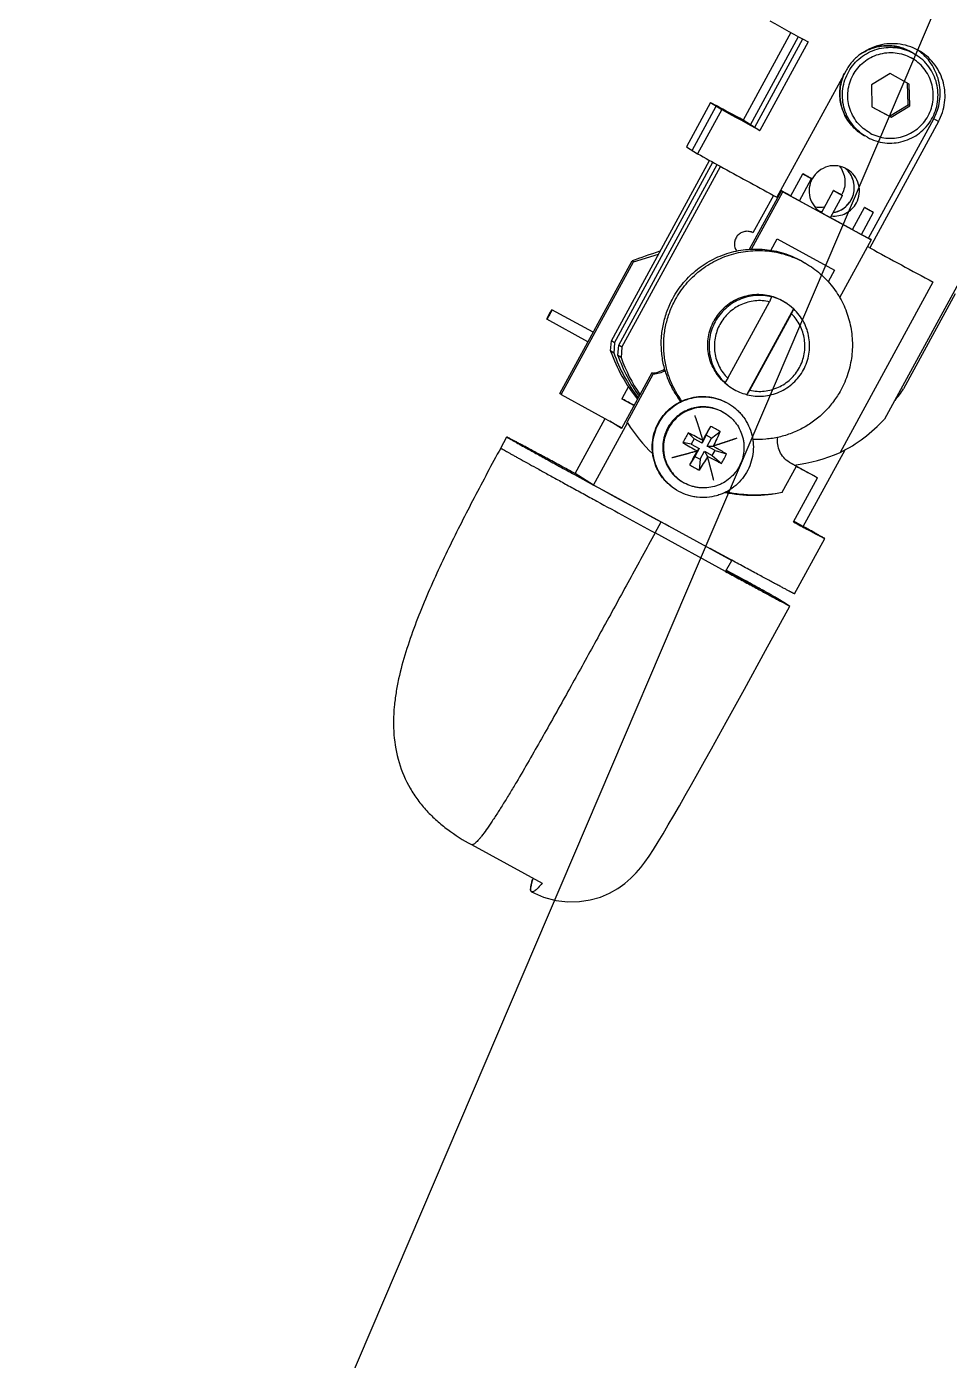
# Model space of a CAD drawing. Header units: millimetres. Extents: x 0 to 420, y 0 to 297.
# Drawn here: x 142.82 to 161.12, y 123.53 to 149.97 of the extents above; entities that cross this region are included whole.
import ezdxf

# ---------------------------------------------------------------- set-up
doc = ezdxf.new("R2010")
doc.units = ezdxf.units.MM
doc.header["$LTSCALE"] = 23.1
doc.layers.get('0').update_dxf_attribs({"linetype": 'CONTINUOUS'})
for name, color, linetype in [('02___PRT_ALL_AXES', 7, 'CONTINUOUS'), ('AXIS', 7, 'CONTINUOUS'), ('COSMETIC', 7, 'CONTINUOUS')]:
    doc.layers.add(name, color=color, linetype=linetype)
doc.styles.get("Standard").update_dxf_attribs({"font": 'txt', "width": 0.85})
doc.dimstyles.get("Standard").update_dxf_attribs({"dimtxt": 3.5, "dimasz": 3.5, "dimexe": 1.5, "dimexo": 1, "dimtad": 1, "dimtxsty": 'STANDARD', "dimcen": 0.09, "dimadec": 0, "dimazin": 0, "dimtol": 1, "dimtp": 0.01, "dimtm": 0.01, "dimtfac": 1, "dimtofl": 0, "dimtmove": 0, "dimatfit": 3, "dimfxl": 1, "dimtolj": 1, "dimarcsym": 0})

msp = doc.modelspace()

# ---------------------------------------------------------------- linework, layer by layer
at = {"color": 7, "linetype": 'CONTINUOUS'}
for p, q in [((157.977, 149.859), (157.029, 148.12)), ((157.176, 148.03), (158.128, 149.776)), ((157.259, 147.979), (158.213, 149.73)), ((158.318, 149.672), (157.361, 147.916)), ((163.828, 149.526), (159.833, 142.193)), ((160.349, 149.481), (160.35, 149.481)), ((160.393, 149.455), (160.35, 149.481)), ((160.393, 149.455), (160.446, 149.423)), ((160.446, 149.423), (160.402, 149.449)), ((159.064, 149.092), (157.701, 146.59)), ((159.943, 149.043), (159.574, 148.817)), ((160.323, 148.836), (159.943, 149.043)), ((159.574, 148.817), (159.585, 148.384)), ((160.301, 148.424), (160.291, 148.854)), ((160.333, 148.404), (160.323, 148.836)), ((156.384, 148.467), (155.906, 147.589)), ((156.016, 147.521), (156.494, 148.399)), ((156.384, 148.467), (156.605, 148.331)), ((156.384, 148.467), (156.494, 148.409)), ((156.494, 148.399), (157.195, 148.018)), ((159.584, 148.387), (159.932, 148.198)), ((159.585, 148.384), (159.964, 148.178)), ((159.932, 148.198), (160.301, 148.424)), ((159.964, 148.178), (160.333, 148.404)), ((160.333, 148.404), (160.301, 148.424)), ((156.605, 148.331), (156.126, 147.453)), ((157.176, 148.03), (157.029, 148.12)), ((159.517, 145.777), (160.809, 148.149)), ((160.903, 148.091), (159.54, 145.588)), ((159.964, 148.178), (159.932, 148.198)), ((160.903, 148.091), (160.809, 148.149)), ((157.195, 148.018), (157.361, 147.916)), ((159.397, 147.838), (159.44, 147.811)), ((155.906, 147.589), (156.126, 147.453)), ((159.493, 147.78), (159.449, 147.806)), ((154.416, 143.746), (156.365, 147.322)), ((154.48, 143.707), (156.43, 147.286)), ((154.562, 143.656), (156.515, 147.239)), ((154.626, 143.616), (156.581, 147.204)), ((157.157, 145.56), (157.788, 146.718)), ((157.63, 146.628), (157.225, 145.886)), ((157.629, 146.629), (157.701, 146.59)), ((157.973, 146.618), (157.788, 146.718)), ((157.817, 146.7), (157.788, 146.718)), ((158.149, 146.523), (158.587, 146.285)), ((158.762, 146.189), (159.2, 145.951)), ((159.375, 145.855), (159.54, 145.764)), ((159.569, 145.747), (159.54, 145.764)), ((154.856, 145.313), (155.35, 145.46)), ((159.54, 145.588), (159.497, 145.615)), ((153.391, 142.697), (154.827, 145.331)), ((153.42, 142.679), (154.856, 145.313)), ((154.856, 145.313), (154.827, 145.331)), ((160.795, 144.91), (158.953, 141.529)), ((161.237, 144.675), (160.21, 142.79)), ((156.724, 143.002), (157.552, 144.52)), ((158.026, 144.381), (157.1, 142.68)), ((157.595, 144.615), (157.552, 144.52)), ((157.595, 144.615), (157.589, 144.619)), ((157.99, 144.282), (158.033, 144.377)), ((158.033, 144.377), (158.026, 144.381)), ((153.952, 143.726), (153.134, 144.171)), ((154.055, 143.915), (153.237, 144.36)), ((157.162, 142.764), (157.99, 144.282)), ((154.4, 143.543), (154.416, 143.746)), ((154.48, 143.707), (154.416, 143.746)), ((154.48, 143.707), (154.463, 143.503)), ((154.546, 143.452), (154.562, 143.656)), ((154.626, 143.616), (154.562, 143.656)), ((154.626, 143.616), (154.61, 143.413)), ((154.463, 143.503), (154.4, 143.543)), ((154.61, 143.413), (154.546, 143.452)), ((155.217, 143.107), (154.619, 142.009)), ((155.246, 143.089), (154.721, 142.125)), ((155.246, 143.089), (155.217, 143.107)), ((154.758, 142.842), (154.623, 142.594)), ((156.668, 142.915), (156.662, 142.919)), ((156.724, 143.002), (156.668, 142.915)), ((153.42, 142.679), (153.391, 142.697)), ((153.42, 142.679), (154.626, 142.022)), ((154.64, 142.588), (154.623, 142.597)), ((154.623, 142.594), (154.866, 142.461)), ((157.106, 142.677), (157.1, 142.68)), ((157.106, 142.677), (157.162, 142.764)), ((156.617, 142.339), (156.654, 142.317)), ((156.631, 142.33), (156.668, 142.309)), ((156.703, 142.52), (156.749, 142.493)), ((156.713, 142.514), (156.759, 142.487)), ((153.697, 141.111), (154.293, 142.204)), ((154.065, 140.885), (154.735, 142.116)), ((154.619, 142.009), (154.384, 142.155)), ((154.735, 142.116), (154.721, 142.125)), ((156.299, 141.871), (156.382, 142.049)), ((152.221, 141.618), (152.341, 141.838)), ((156.058, 141.8), (155.94, 141.918)), ((156.058, 141.8), (156.001, 141.695)), ((156.214, 141.715), (156.058, 141.8)), ((156.299, 141.871), (156.214, 141.715)), ((156.214, 141.715), (156.228, 141.771)), ((156.403, 141.814), (156.299, 141.871)), ((156.318, 141.658), (156.403, 141.814)), ((156.403, 141.814), (156.573, 141.945)), ((156.001, 141.695), (155.836, 141.727)), ((156.001, 141.695), (156.157, 141.61)), ((156.157, 141.61), (156.072, 141.454)), ((156.157, 141.61), (156.115, 141.563)), ((156.176, 141.397), (156.261, 141.554)), ((156.261, 141.554), (156.323, 141.45)), ((156.261, 141.554), (156.417, 141.469)), ((156.474, 141.573), (156.318, 141.658)), ((156.318, 141.658), (156.436, 141.658)), ((156.417, 141.469), (156.474, 141.573)), ((156.417, 141.469), (156.598, 141.312)), ((156.474, 141.573), (156.702, 141.503)), ((158.222, 140.064), (159.051, 141.585)), ((156.072, 141.454), (155.966, 141.284)), ((156.072, 141.454), (156.176, 141.397)), ((156.176, 141.397), (156.156, 141.181)), ((157.807, 140.742), (158.088, 141.257)), ((157.973, 141.32), (157.949, 141.333)), ((158.506, 141.031), (157.95, 141.334)), ((158.088, 141.257), (157.973, 141.32)), ((153.684, 141.093), (154.062, 140.886)), ((154.065, 140.885), (153.697, 141.111)), ((155.828, 140.947), (155.865, 140.925)), ((158.028, 140.153), (158.506, 141.031)), ((154.062, 140.886), (154.107, 140.862)), ((154.249, 140.784), (154.065, 140.885)), ((154.249, 140.784), (154.274, 140.77)), ((154.344, 140.732), (154.249, 140.784)), ((154.274, 140.77), (154.5, 140.647)), ((154.975, 140.388), (154.344, 140.732)), ((155.756, 140.758), (155.709, 140.785)), ((154.5, 140.647), (154.68, 140.549)), ((154.68, 140.549), (154.909, 140.424)), ((154.909, 140.424), (155.094, 140.323)), ((155.484, 140.11), (154.975, 140.388)), ((155.094, 140.323), (155.323, 140.198)), ((155.282, 139.936), (155.402, 140.155)), ((155.323, 140.198), (155.402, 140.155)), ((155.402, 140.155), (156.803, 139.392)), ((158.222, 140.064), (158.035, 140.166)), ((156.683, 139.173), (155.282, 139.936)), ((155.565, 140.066), (155.484, 140.11)), ((156.777, 139.408), (156.378, 139.625)), ((158.048, 138.728), (158.647, 139.825)), ((156.683, 139.173), (156.803, 139.392)), ((156.806, 139.393), (156.777, 139.408)), ((156.686, 139.177), (157.342, 138.82)), ((156.688, 139.181), (157.278, 138.86)), ((156.691, 139.187), (157.163, 138.93)), ((157.017, 139.02), (157.013, 139.012)), ((157.017, 139.02), (157.163, 138.93)), ((157.276, 138.856), (157.278, 138.86)), ((157.278, 138.86), (157.342, 138.82)), ((157.834, 138.561), (157.952, 138.488)), ((157.956, 138.486), (157.952, 138.488)), ((151.64, 133.756), (153.041, 132.993)), ((152.834, 132.821), (152.833, 132.822))]:
    msp.add_line(p, q, dxfattribs=at)
at = {"color": 4, "linetype": 'CONTINUOUS'}
for p, q in [((156.696, 139.196), (157.002, 139.029)), ((157.002, 139.029), (157.017, 139.02)), ((157.019, 139.019), (157.162, 138.941)), ((157.162, 138.941), (157.196, 138.922)), ((157.196, 138.922), (157.34, 138.843)), ((157.34, 138.843), (157.356, 138.834)), ((157.356, 138.834), (157.488, 138.761)), ((157.488, 138.761), (157.589, 138.706)), ((157.589, 138.706), (157.591, 138.704)), ((157.591, 138.704), (157.656, 138.668)), ((157.656, 138.668), (157.658, 138.667)), ((157.658, 138.667), (157.696, 138.645)), ((157.696, 138.645), (157.697, 138.645)), ((157.697, 138.645), (157.716, 138.634)), ((157.716, 138.634), (157.834, 138.561)), ((152.819, 132.84), (152.819, 132.839))]:
    msp.add_line(p, q, dxfattribs=at)
at = {"color": 7, "linetype": 'CONTINUOUS'}
for points in [[(156.69, 136.181), (157.054, 136.841), (157.473, 137.605), (157.955, 138.486)], [(152.834, 132.821), (153.067, 132.717), (153.315, 132.649), (153.555, 132.62), (153.783, 132.625), (153.998, 132.659), (154.198, 132.716), (154.381, 132.793), (154.543, 132.885), (154.684, 132.985), (154.804, 133.089), (154.908, 133.194), (154.998, 133.3), (155.082, 133.409), (155.166, 133.528), (155.252, 133.66), (155.345, 133.808), (155.443, 133.971), (155.546, 134.145), (155.654, 134.331), (155.766, 134.526), (155.883, 134.732), (156.004, 134.947), (156.131, 135.172), (156.263, 135.409), (156.401, 135.657), (156.545, 135.917), (156.69, 136.181)]]:
    msp.add_lwpolyline(points, dxfattribs=at)
for centre, radius, start, end in [((321.309, 447.051), 339.118, 241.12736, 241.27311), ((159.952, 148.622), 0.941, 61.4316, 62.0629), ((159.892, 148.653), 1.046, 51.6141, 55.6478), ((60.918, -29.602), 202.046, 61.59569, 61.76821), ((320.353, 445.295), 339.118, 241.12736, 241.27311), ((159.893, 148.643), 0.946, 230.6765, 238.3535), ((273.012, 359.269), 241.926, 241.10879, 241.23066), ((405.379, 600.248), 516.866, 241.22528, 241.35823), ((308.481, 419.602), 311.876, 241.4736, 241.73579), ((157.348, 143.658), 0.991, 75.5258, 75.9466), ((157.347, 143.654), 0.995, 58.3603, 75.523), ((157.345, 143.653), 0.997, 46.9284, 58.3371), ((157.452, 144.625), 3.238, 199.5295, 218.9276), ((157.516, 144.586), 3.238, 199.5302, 217.5126), ((157.599, 144.535), 3.239, 199.5317, 215.6035), ((157.664, 144.497), 3.241, 199.5352, 214.1362), ((155.204, 143.606), 0.5, 271.5073, 303.3533), ((155.233, 143.589), 0.499, 271.5049, 300.6665), ((157.338, 143.642), 0.99, 226.9142, 227.3429), ((157.343, 143.647), 0.997, 227.3546, 238.3377), ((157.341, 143.646), 0.995, 238.3556, 255.9467), ((157.499, 144.611), 3.266, 321.1865, 326.112), ((125.613, 88.731), 61.181, 61.43511, 61.67739), ((157.435, 143.813), 3.188, 212.1481, 226.4168), ((186.827, 124.981), 34.903, 150.7255, 151.2459), ((155.252, 139.745), 2.566, 61.4329, 63.8659), ((155.277, 139.79), 2.514, 58.9721, 61.4351), ((157.618, 144.211), 2.996, 296.4656, 317.6664), ((158.632, 140.327), 3.127, 149.4203, 153.4083), ((152.043, 133.88), 8.933, 62.0595, 64.1329), ((160.316, 149.051), 8.586, 238.5475, 240.7048), ((184.91, 125.973), 32.744, 151.5674, 152.1207), ((154.779, 142.427), 2.133, 328.4912, 334.3374), ((157.658, 144.506), 3.246, 276.7618, 293.522), ((157.263, 143.439), 2.515, 238.9472, 241.43), ((157.231, 143.379), 2.447, 241.419, 243.95), ((158.211, 141.757), 0.498, 237.5384, 238.3125), ((157.237, 143.435), 2.753, 258.1787, 281.9414), ((157.27, 143.683), 2.99, 259.0442, 280.3495)]:
    msp.add_arc(centre, radius, start, end, dxfattribs=at)
msp.add_ellipse((158.472, 146.298), major_axis=(4.406, 1.299), ratio=0.039401, start_param=2.336777, end_param=2.533473, dxfattribs=at)
for points, knots in [([(159.449, 147.806), (159.397, 147.837), (159.3, 147.911), (159.178, 148.048), (159.084, 148.205), (159.022, 148.378), (158.995, 148.559), (159.002, 148.742), (159.044, 148.921), (159.12, 149.088), (159.226, 149.238), (159.359, 149.365), (159.513, 149.464), (159.683, 149.532), (159.863, 149.566), (160.047, 149.565), (160.226, 149.528), (160.339, 149.482), (160.393, 149.453)], [0, 0, 0, 0, 0.062426, 0.124846, 0.187294, 0.249771, 0.312282, 0.374825, 0.437392, 0.499974, 0.562559, 0.625132, 0.687684, 0.750206, 0.812695, 0.875152, 0.93758, 1, 1, 1, 1]), ([(160.546, 149.479), (160.485, 149.516), (160.355, 149.579), (160.078, 149.649), (159.714, 149.63), (159.387, 149.47), (159.18, 149.274), (159.098, 149.155), (159.064, 149.092)], [0, 0, 0, 0, 0.125476, 0.251172, 0.500474, 0.749045, 0.874363, 1, 1, 1, 1]), ([(159.547, 147.864), (159.498, 147.891), (159.406, 147.953), (159.289, 148.073), (159.197, 148.213), (159.134, 148.368), (159.103, 148.532), (159.105, 148.7), (159.139, 148.864), (159.204, 149.018), (159.299, 149.157), (159.418, 149.275), (159.558, 149.367), (159.713, 149.43), (159.878, 149.462), (160.045, 149.461), (160.209, 149.427), (160.312, 149.383), (160.36, 149.357)], [0, 0, 0, 0, 0.062414, 0.124835, 0.187279, 0.249753, 0.312261, 0.374801, 0.437368, 0.499952, 0.562539, 0.625117, 0.687673, 0.750199, 0.812691, 0.875151, 0.937582, 1, 1, 1, 1]), ([(160.349, 149.481), (160.274, 149.522), (160.111, 149.583), (159.852, 149.607), (159.596, 149.559), (159.439, 149.482), (159.368, 149.435)], [0, 0, 0, 0, 0.24982, 0.499727, 0.749785, 1, 1, 1, 1]), ([(159.395, 149.452), (159.465, 149.496), (159.619, 149.566), (159.868, 149.606), (160.118, 149.581), (160.276, 149.521), (160.349, 149.481)], [0, 0, 0, 0, 0.250247, 0.500312, 0.750206, 1, 1, 1, 1]), ([(159.493, 147.78), (159.546, 147.751), (159.659, 147.703), (159.839, 147.665), (160.023, 147.662), (160.204, 147.695), (160.375, 147.762), (160.531, 147.86), (160.665, 147.986), (160.772, 148.136), (160.849, 148.304), (160.892, 148.483), (160.9, 148.667), (160.873, 148.849), (160.811, 149.022), (160.717, 149.18), (160.595, 149.317), (160.497, 149.391), (160.446, 149.423)], [0, 0, 0, 0, 0.062416, 0.124843, 0.1873, 0.249788, 0.312309, 0.37486, 0.437434, 0.500019, 0.562601, 0.62517, 0.687714, 0.750226, 0.812704, 0.875153, 0.937574, 1, 1, 1, 1]), ([(160.809, 148.149), (160.868, 148.256), (160.947, 148.492), (160.938, 148.865), (160.802, 149.211), (160.637, 149.398), (160.541, 149.473)], [0, 0, 0, 0, 0.250311, 0.500425, 0.75031, 1, 1, 1, 1]), ([(160.903, 148.091), (160.967, 148.207), (161.051, 148.464), (161.027, 148.865), (160.856, 149.228), (160.658, 149.41), (160.546, 149.479)], [0, 0, 0, 0, 0.252622, 0.501551, 0.749316, 1, 1, 1, 1]), ([(159.547, 147.864), (159.596, 147.838), (159.698, 147.794), (159.862, 147.76), (160.03, 147.759), (160.194, 147.791), (160.349, 147.854), (160.489, 147.946), (160.609, 148.064), (160.703, 148.202), (160.768, 148.357), (160.802, 148.521), (160.804, 148.689), (160.773, 148.853), (160.71, 149.008), (160.618, 149.148), (160.501, 149.268), (160.409, 149.33), (160.36, 149.357)], [0, 0, 0, 0, 0.062418, 0.124849, 0.187309, 0.249801, 0.312327, 0.374883, 0.437461, 0.500048, 0.562632, 0.625199, 0.687739, 0.750247, 0.812721, 0.875165, 0.937586, 1, 1, 1, 1]), ([(159.293, 147.911), (159.253, 147.944), (159.178, 148.017), (159.084, 148.144), (159.013, 148.284), (158.966, 148.434), (158.944, 148.59), (158.948, 148.747), (158.978, 148.902), (159.015, 149), (159.037, 149.048)], [0, 0, 0, 0, 0.124833, 0.249706, 0.374624, 0.499596, 0.624626, 0.749711, 0.87484, 1, 1, 1, 1]), ([(159.029, 149.031), (159.006, 148.979), (158.969, 148.871), (158.943, 148.702), (158.948, 148.531), (158.984, 148.363), (159.049, 148.205), (159.141, 148.061), (159.257, 147.936), (159.348, 147.867), (159.397, 147.838)], [0, 0, 0, 0, 0.125146, 0.250262, 0.375333, 0.500354, 0.625321, 0.750245, 0.875128, 1, 1, 1, 1]), ([(157.225, 145.886), (157.201, 145.899), (157.148, 145.917), (157.063, 145.917), (156.983, 145.889), (156.917, 145.836), (156.871, 145.764), (156.852, 145.681), (156.861, 145.597), (156.885, 145.546), (156.901, 145.523)], [0, 0, 0, 0, 0.124827, 0.249708, 0.374721, 0.499829, 0.624978, 0.750091, 0.875109, 1, 1, 1, 1]), ([(157.595, 144.615), (157.542, 144.629), (157.433, 144.647), (157.214, 144.646), (156.944, 144.577), (156.711, 144.425), (156.562, 144.263), (156.501, 144.171), (156.475, 144.123)], [0, 0, 0, 0, 0.125042, 0.250131, 0.499628, 0.749336, 0.874663, 1, 1, 1, 1]), ([(157.552, 144.52), (157.458, 144.541), (157.262, 144.552), (156.979, 144.474), (156.735, 144.311), (156.555, 144.079), (156.457, 143.802), (156.453, 143.508), (156.541, 143.228), (156.656, 143.07), (156.724, 143.002)], [0, 0, 0, 0, 0.124868, 0.249843, 0.37492, 0.500055, 0.625177, 0.750224, 0.875161, 1, 1, 1, 1]), ([(158.226, 143.169), (158.253, 143.217), (158.297, 143.318), (158.352, 143.531), (158.354, 143.81), (158.265, 144.073), (158.147, 144.258), (158.073, 144.34), (158.033, 144.377)], [0, 0, 0, 0, 0.125358, 0.250694, 0.500394, 0.74987, 0.874954, 1, 1, 1, 1]), ([(153.237, 144.36), (153.237, 144.36), (153.236, 144.36), (153.234, 144.358), (153.23, 144.353), (153.224, 144.345), (153.217, 144.334), (153.208, 144.321), (153.195, 144.299), (153.182, 144.276), (153.169, 144.251), (153.16, 144.234), (153.152, 144.217), (153.145, 144.203), (153.14, 144.19), (153.136, 144.181), (153.134, 144.175), (153.134, 144.172), (153.134, 144.171), (153.134, 144.171)], [0, 0, 0, 0, 0.004256, 0.012116, 0.040752, 0.086625, 0.148236, 0.223157, 0.308694, 0.498143, 0.594819, 0.6879, 0.773801, 0.849213, 0.911421, 0.95797, 0.987326, 0.995529, 1, 1, 1, 1]), ([(153.134, 144.171), (153.135, 144.171), (153.136, 144.171), (153.138, 144.173), (153.142, 144.177), (153.148, 144.185), (153.155, 144.196), (153.163, 144.21), (153.176, 144.232), (153.19, 144.255), (153.203, 144.279), (153.212, 144.297), (153.22, 144.314), (153.227, 144.328), (153.232, 144.34), (153.236, 144.35), (153.237, 144.356), (153.238, 144.359), (153.238, 144.36), (153.237, 144.36)], [0, 0, 0, 0, 0.004256, 0.012116, 0.040752, 0.086625, 0.148236, 0.223157, 0.308694, 0.498143, 0.594819, 0.6879, 0.773801, 0.849213, 0.911421, 0.95797, 0.987326, 0.995529, 1, 1, 1, 1]), ([(156.475, 144.123), (156.449, 144.075), (156.404, 143.974), (156.349, 143.761), (156.347, 143.482), (156.436, 143.219), (156.554, 143.034), (156.628, 142.952), (156.668, 142.915)], [0, 0, 0, 0, 0.125358, 0.250694, 0.500394, 0.74987, 0.874954, 1, 1, 1, 1]), ([(157.162, 142.764), (157.256, 142.743), (157.452, 142.732), (157.735, 142.81), (157.979, 142.973), (158.159, 143.205), (158.256, 143.482), (158.261, 143.776), (158.173, 144.056), (158.058, 144.214), (157.99, 144.282)], [0, 0, 0, 0, 0.124868, 0.249843, 0.37492, 0.500055, 0.625177, 0.750224, 0.875161, 1, 1, 1, 1]), ([(157.106, 142.677), (157.159, 142.663), (157.268, 142.645), (157.487, 142.646), (157.757, 142.715), (157.991, 142.867), (158.14, 143.029), (158.2, 143.121), (158.226, 143.169)], [0, 0, 0, 0, 0.125042, 0.250131, 0.499628, 0.749336, 0.874663, 1, 1, 1, 1]), ([(155.7, 140.791), (155.645, 140.824), (155.568, 140.883), (155.478, 140.975), (155.397, 141.074), (155.315, 141.213), (155.261, 141.365), (155.236, 141.491), (155.223, 141.619), (155.23, 141.781), (155.276, 141.969), (155.357, 142.145), (155.47, 142.303), (155.611, 142.436), (155.747, 142.522), (155.865, 142.575), (155.986, 142.616), (156.145, 142.644), (156.307, 142.642), (156.433, 142.621), (156.558, 142.589), (156.647, 142.551), (156.703, 142.52)], [0, 0, 0, 0, 0.062401, 0.093637, 0.12488, 0.18731, 0.249771, 0.28105, 0.312338, 0.374864, 0.437414, 0.499979, 0.562546, 0.625101, 0.687635, 0.718927, 0.750211, 0.812681, 0.875119, 0.906364, 0.937602, 1, 1, 1, 1]), ([(155.709, 140.785), (155.655, 140.819), (155.578, 140.877), (155.488, 140.969), (155.407, 141.069), (155.325, 141.207), (155.271, 141.359), (155.246, 141.486), (155.233, 141.613), (155.24, 141.775), (155.285, 141.963), (155.366, 142.14), (155.479, 142.297), (155.62, 142.43), (155.757, 142.517), (155.874, 142.569), (155.996, 142.61), (156.155, 142.638), (156.316, 142.636), (156.443, 142.615), (156.567, 142.583), (156.656, 142.545), (156.713, 142.514)], [0, 0, 0, 0, 0.062401, 0.093637, 0.12488, 0.18731, 0.249771, 0.28105, 0.312338, 0.374864, 0.437414, 0.499979, 0.562546, 0.625101, 0.687635, 0.718927, 0.750211, 0.812681, 0.875119, 0.906364, 0.937602, 1, 1, 1, 1]), ([(156.617, 142.339), (156.572, 142.363), (156.501, 142.393), (156.401, 142.42), (156.3, 142.436), (156.171, 142.438), (156.044, 142.415), (155.946, 142.382), (155.852, 142.34), (155.743, 142.271), (155.63, 142.165), (155.54, 142.039), (155.475, 141.898), (155.439, 141.747), (155.433, 141.618), (155.443, 141.516), (155.463, 141.415), (155.507, 141.293), (155.572, 141.182), (155.637, 141.102), (155.709, 141.029), (155.771, 140.982), (155.814, 140.955)], [0, 0, 0, 0, 0.062398, 0.093636, 0.124881, 0.187319, 0.249789, 0.281073, 0.312365, 0.374899, 0.437454, 0.500021, 0.562586, 0.625136, 0.687662, 0.71895, 0.750229, 0.81269, 0.87512, 0.906363, 0.937599, 1, 1, 1, 1]), ([(156.631, 142.33), (156.586, 142.355), (156.514, 142.385), (156.415, 142.411), (156.314, 142.427), (156.185, 142.429), (156.057, 142.406), (155.96, 142.374), (155.866, 142.332), (155.757, 142.263), (155.644, 142.156), (155.554, 142.03), (155.489, 141.889), (155.453, 141.739), (155.447, 141.609), (155.457, 141.507), (155.477, 141.406), (155.521, 141.285), (155.586, 141.174), (155.651, 141.094), (155.723, 141.02), (155.785, 140.973), (155.828, 140.947)], [0, 0, 0, 0, 0.062398, 0.093636, 0.124881, 0.187319, 0.249789, 0.281073, 0.312365, 0.374899, 0.437455, 0.500021, 0.562586, 0.625136, 0.687662, 0.71895, 0.750229, 0.81269, 0.87512, 0.906363, 0.937599, 1, 1, 1, 1]), ([(156.759, 142.487), (156.813, 142.454), (156.891, 142.395), (156.981, 142.304), (157.061, 142.204), (157.144, 142.065), (157.198, 141.913), (157.223, 141.787), (157.236, 141.659), (157.228, 141.497), (157.183, 141.309), (157.102, 141.133), (156.989, 140.975), (156.848, 140.842), (156.712, 140.756), (156.594, 140.703), (156.472, 140.663), (156.313, 140.634), (156.152, 140.637), (156.025, 140.657), (155.901, 140.69), (155.812, 140.727), (155.756, 140.758)], [0, 0, 0, 0, 0.062401, 0.093637, 0.12488, 0.18731, 0.249771, 0.28105, 0.312338, 0.374864, 0.437414, 0.499979, 0.562546, 0.625101, 0.687635, 0.718927, 0.750211, 0.812681, 0.875119, 0.906364, 0.937602, 1, 1, 1, 1]), ([(156.668, 142.309), (156.711, 142.282), (156.773, 142.235), (156.845, 142.162), (156.91, 142.082), (156.975, 141.971), (157.019, 141.849), (157.039, 141.748), (157.049, 141.646), (157.043, 141.517), (157.007, 141.366), (156.942, 141.225), (156.852, 141.099), (156.739, 140.993), (156.63, 140.923), (156.536, 140.882), (156.438, 140.849), (156.311, 140.826), (156.182, 140.828), (156.081, 140.844), (155.982, 140.87), (155.91, 140.901), (155.865, 140.925)], [0, 0, 0, 0, 0.062401, 0.093637, 0.12488, 0.18731, 0.249771, 0.28105, 0.312338, 0.374864, 0.437414, 0.499979, 0.562545, 0.625101, 0.687635, 0.718927, 0.750211, 0.812681, 0.875119, 0.906364, 0.937602, 1, 1, 1, 1]), ([(153.695, 141.113), (153.596, 141.166), (153.409, 141.267), (153.182, 141.39), (153.015, 141.48), (152.903, 141.54), (152.8, 141.596), (152.707, 141.646), (152.624, 141.69), (152.551, 141.729), (152.489, 141.762), (152.444, 141.786), (152.413, 141.802), (152.395, 141.811), (152.379, 141.82), (152.366, 141.826), (152.356, 141.831), (152.351, 141.834), (152.347, 141.835), (152.345, 141.836), (152.343, 141.837), (152.342, 141.838), (152.341, 141.838), (152.341, 141.838)], [0, 0, 0, 0, 0.218546, 0.415627, 0.505112, 0.588075, 0.664179, 0.733117, 0.794616, 0.848421, 0.894326, 0.932137, 0.947959, 0.961707, 0.973365, 0.982919, 0.99036, 0.993287, 0.995685, 0.997553, 0.998891, 0.999702, 1, 1, 1, 1]), ([(152.341, 141.838), (152.341, 141.838), (152.341, 141.837), (152.342, 141.836), (152.344, 141.835), (152.346, 141.834), (152.35, 141.832), (152.355, 141.828), (152.364, 141.823), (152.377, 141.816), (152.392, 141.807), (152.41, 141.797), (152.44, 141.78), (152.485, 141.755), (152.546, 141.72), (152.618, 141.68), (152.701, 141.634), (152.793, 141.583), (152.896, 141.527), (153.007, 141.465), (153.173, 141.374), (153.399, 141.249), (153.586, 141.147), (153.684, 141.093)], [0, 0, 0, 0, 0.000298, 0.001109, 0.002447, 0.004315, 0.006713, 0.00964, 0.017081, 0.026635, 0.038293, 0.05204, 0.067863, 0.105674, 0.151578, 0.205383, 0.266882, 0.33582, 0.411924, 0.494886, 0.584371, 0.781453, 1, 1, 1, 1]), ([(156.573, 141.945), (156.552, 141.898), (156.508, 141.801), (156.461, 141.707), (156.436, 141.658)], [0, 0, 0, 0, 0.486692, 1, 1, 1, 1]), ([(157.944, 141.337), (157.903, 141.363), (157.83, 141.426), (157.751, 141.548), (157.711, 141.688), (157.711, 141.785), (157.718, 141.832)], [0, 0, 0, 0, 0.249841, 0.4997, 0.74976, 1, 1, 1, 1]), ([(152.221, 141.618), (152.221, 141.618), (152.222, 141.618), (152.222, 141.617), (152.223, 141.617), (152.226, 141.615), (152.23, 141.612), (152.236, 141.608), (152.245, 141.604), (152.255, 141.598), (152.267, 141.591), (152.287, 141.579), (152.316, 141.563), (152.356, 141.54), (152.404, 141.513), (152.459, 141.483), (152.521, 141.448), (152.617, 141.395), (152.752, 141.32), (152.933, 141.221), (153.136, 141.109), (153.36, 140.986), (153.602, 140.853), (153.859, 140.712), (154.226, 140.512), (154.701, 140.252), (155.087, 140.042), (155.282, 139.936)], [0, 0, 0, 0, 0.000091, 0.000326, 0.000713, 0.001253, 0.002792, 0.004945, 0.007709, 0.011082, 0.015062, 0.019648, 0.030622, 0.043975, 0.059671, 0.07767, 0.097924, 0.120377, 0.171646, 0.230935, 0.297616, 0.370985, 0.450268, 0.534625, 0.623167, 0.809018, 1, 1, 1, 1]), ([(156.436, 141.658), (156.46, 141.645), (156.549, 141.594), (156.638, 141.542), (156.702, 141.503)], [0, 0, 0, 0, 0.262179, 1, 1, 1, 1]), ([(156.323, 141.45), (156.296, 141.403), (156.242, 141.312), (156.185, 141.223), (156.156, 141.181)], [0, 0, 0, 0, 0.51369, 1, 1, 1, 1]), ([(156.598, 141.312), (156.576, 141.322), (156.484, 141.367), (156.392, 141.413), (156.323, 141.45)], [0, 0, 0, 0, 0.235908, 1, 1, 1, 1]), ([(158.088, 141.257), (158.125, 141.237), (158.265, 141.162), (158.404, 141.086), (158.506, 141.031)], [0, 0, 0, 0, 0.269757, 1, 1, 1, 1]), ([(158.028, 140.153), (158.075, 140.128), (158.163, 140.081), (158.286, 140.015), (158.378, 139.965), (158.443, 139.931), (158.485, 139.909), (158.522, 139.889), (158.554, 139.872), (158.582, 139.858), (158.604, 139.846), (158.62, 139.838), (158.63, 139.833), (158.636, 139.83), (158.64, 139.828), (158.644, 139.826), (158.645, 139.826), (158.646, 139.825), (158.647, 139.825)], [0, 0, 0, 0, 0.227494, 0.428115, 0.60024, 0.675256, 0.742729, 0.80255, 0.854618, 0.898837, 0.935117, 0.963406, 0.974541, 0.983662, 0.990766, 0.995848, 0.998914, 1, 1, 1, 1]), ([(155.282, 139.936), (155.113, 139.625), (154.776, 139.008), (154.273, 138.089), (153.856, 137.333), (153.525, 136.736), (153.279, 136.294), (153.032, 135.857), (152.785, 135.424), (152.576, 135.066), (152.407, 134.783), (152.282, 134.578), (152.16, 134.384), (152.044, 134.207), (151.94, 134.055), (151.86, 133.947), (151.804, 133.877), (151.769, 133.837), (151.738, 133.806), (151.712, 133.782), (151.689, 133.765), (151.67, 133.755), (151.653, 133.752), (151.644, 133.754), (151.64, 133.756)], [0, 0, 0, 0, 0.147282, 0.292868, 0.436286, 0.507059, 0.577207, 0.646829, 0.716129, 0.785222, 0.81947, 0.853117, 0.885296, 0.915013, 0.941059, 0.962271, 0.970903, 0.978258, 0.984376, 0.989307, 0.993144, 0.996042, 0.998218, 1, 1, 1, 1]), ([(158.647, 139.825), (158.647, 139.825), (158.646, 139.826), (158.645, 139.827), (158.643, 139.828), (158.64, 139.83), (158.636, 139.832), (158.629, 139.836), (158.619, 139.842), (158.604, 139.851), (158.585, 139.862), (158.563, 139.874), (158.528, 139.894), (158.475, 139.924), (158.402, 139.965), (158.316, 140.012), (158.255, 140.046), (158.222, 140.064)], [0, 0, 0, 0, 0.001101, 0.004136, 0.009159, 0.016176, 0.025189, 0.036199, 0.064196, 0.100123, 0.143933, 0.195576, 0.255, 0.396892, 0.568964, 0.770396, 1, 1, 1, 1]), ([(158.048, 138.728), (158.048, 138.728), (158.048, 138.728), (158.047, 138.728), (158.045, 138.729), (158.041, 138.731), (158.035, 138.734), (158.026, 138.738), (158.014, 138.744), (158, 138.752), (157.982, 138.761), (157.955, 138.775), (157.914, 138.797), (157.857, 138.827), (157.79, 138.862), (157.714, 138.903), (157.629, 138.949), (157.535, 138.999), (157.432, 139.054), (157.279, 139.137), (157.069, 139.25), (156.897, 139.343), (156.806, 139.393)], [0, 0, 0, 0, 0.000299, 0.001105, 0.002434, 0.004289, 0.009575, 0.016962, 0.026445, 0.038018, 0.051669, 0.067383, 0.104947, 0.150579, 0.204105, 0.265335, 0.33404, 0.409972, 0.492851, 0.582372, 0.780013, 1, 1, 1, 1]), ([(156.683, 139.172), (156.771, 139.124), (156.943, 139.03), (157.156, 138.915), (157.319, 138.827), (157.431, 138.766), (157.534, 138.71), (157.627, 138.66), (157.708, 138.616), (157.778, 138.579), (157.835, 138.549), (157.875, 138.527), (157.901, 138.514), (157.916, 138.506), (157.928, 138.499), (157.938, 138.494), (157.946, 138.49), (157.95, 138.488), (157.953, 138.487), (157.954, 138.486), (157.955, 138.486), (157.955, 138.486), (157.955, 138.486)], [0, 0, 0, 0, 0.206408, 0.407619, 0.50226, 0.590978, 0.672443, 0.745662, 0.809784, 0.864355, 0.909156, 0.944292, 0.958366, 0.970185, 0.979842, 0.987457, 0.99315, 0.997044, 0.998356, 0.999271, 0.999809, 1, 1, 1, 1]), ([(157.716, 138.634), (157.711, 138.637), (157.694, 138.646), (157.661, 138.665), (157.608, 138.695), (157.493, 138.759), (157.293, 138.869), (157.119, 138.965), (157.017, 139.02)], [0, 0, 0, 0, 0.023393, 0.070138, 0.14503, 0.25164, 0.564909, 1, 1, 1, 1]), ([(152.819, 132.84), (152.815, 132.85), (152.813, 132.88), (152.819, 132.933), (152.837, 133.005), (152.853, 133.059), (152.863, 133.089)], [0, 0, 0, 0, 0.134695, 0.338594, 0.624952, 1, 1, 1, 1]), ([(152.833, 132.822), (152.831, 132.823), (152.825, 132.828), (152.821, 132.834), (152.819, 132.84)], [0, 0, 0, 0, 0.231734, 1, 1, 1, 1]), ([(153.042, 132.991), (153.017, 132.96), (152.983, 132.919), (152.937, 132.872), (152.91, 132.848), (152.886, 132.831), (152.866, 132.82), (152.849, 132.817), (152.838, 132.819), (152.834, 132.821)], [0, 0, 0, 0, 0.416758, 0.577676, 0.708605, 0.811684, 0.890549, 0.950484, 1, 1, 1, 1])]:
    msp.add_open_spline(points, degree=3, knots=knots, dxfattribs=at)
at = {"color": 4, "linetype": 'CONTINUOUS'}
msp.add_open_spline([(152.864, 133.09), (152.84, 133.018), (152.811, 132.909), (152.813, 132.856), (152.819, 132.84)], degree=3, knots=[0, 0, 0, 0, 0.511883, 1, 1, 1, 1], dxfattribs=at)
msp.add_open_spline([(152.819, 132.839), (152.823, 132.831), (152.827, 132.826), (152.833, 132.822)], degree=3, dxfattribs=at)
at = {"layer": '02___PRT_ALL_AXES', "color": 7, "linetype": 'CONTINUOUS'}
msp.add_open_spline([(152.221, 141.618), (152.043, 141.292), (151.692, 140.636), (151.271, 139.808), (150.953, 139.136), (150.726, 138.626), (150.518, 138.109), (150.334, 137.582), (150.212, 137.133), (150.142, 136.767), (150.095, 136.399), (150.087, 135.932), (150.185, 135.38), (150.369, 134.949), (150.573, 134.638), (150.752, 134.423), (150.951, 134.228), (151.239, 133.993), (151.477, 133.845), (151.64, 133.756)], degree=3, knots=[0, 0, 0, 0, 0.125059, 0.250116, 0.312645, 0.375173, 0.437699, 0.500221, 0.562733, 0.593994, 0.625254, 0.687709, 0.750125, 0.812517, 0.843765, 0.875015, 0.906268, 0.937523, 1, 1, 1, 1], dxfattribs=at)
at = {"layer": 'AXIS', "color": 7, "linetype": 'CONTINUOUS'}
for p, q in [((157.973, 146.617), (158.212, 147.056)), ((158.212, 147.056), (158.212, 147.056)), ((158.148, 146.521), (158.388, 146.96)), ((158.388, 146.96), (158.387, 146.961)), ((157.195, 145.56), (157.817, 146.7)), ((157.817, 146.7), (159.569, 145.747)), ((157.973, 146.617), (157.973, 146.617)), ((157.973, 146.617), (157.977, 146.615)), ((158.586, 146.283), (158.825, 146.722)), ((158.761, 146.187), (159.001, 146.627)), ((158.825, 146.722), (158.825, 146.722)), ((159.001, 146.627), (159, 146.627)), ((158.586, 146.283), (158.586, 146.283)), ((158.586, 146.283), (158.59, 146.281)), ((159.199, 145.949), (159.438, 146.388)), ((159.374, 145.854), (159.614, 146.293)), ((159.438, 146.388), (159.438, 146.388)), ((159.614, 146.293), (159.614, 146.293)), ((159.569, 145.747), (158.944, 144.6)), ((159.199, 145.949), (159.199, 145.949)), ((159.199, 145.949), (159.203, 145.947))]:
    msp.add_line(p, q, dxfattribs=at)
for centre, radius, start, end in [((158.551, 146.896), 0.498, 34.89, 38.2959), ((158.736, 146.782), 0.499, 44.7252, 51.779), ((158.737, 146.783), 0.497, 40.6095, 44.7243), ((158.735, 146.782), 0.5, 26.7597, 40.5795), ((158.734, 146.782), 0.501, 12.9027, 26.7094), ((158.732, 146.782), 0.502, 345.241, 359.0245), ((158.732, 146.782), 0.502, 359.0706, 12.8504), ((158.734, 146.782), 0.501, 279.7477, 331.4318), ((158.549, 146.895), 0.5, 329.1282, 329.4712), ((158.551, 146.894), 0.498, 329.4703, 331.4132), ((158.731, 146.783), 0.503, 317.6359, 331.3853), ((158.731, 146.783), 0.503, 331.4429, 345.1942), ((158.549, 146.893), 0.498, 258.0815, 282.3012), ((158.733, 146.777), 0.496, 245.6615, 248.3722), ((158.734, 146.778), 0.497, 248.3754, 251.7712), ((158.836, 146.716), 0.498, 238.3523, 239.9459), ((158.734, 146.779), 0.498, 251.7702, 253.2627), ((158.734, 146.78), 0.498, 253.2626, 253.9174), ((158.734, 146.782), 0.501, 279.7339, 289.9504), ((158.733, 146.783), 0.502, 289.993, 303.7653), ((158.732, 146.783), 0.502, 303.8111, 317.5892), ((157.328, 143.665), 0.996, 74.2751, 74.6945), ((157.328, 143.666), 0.995, 58.3541, 74.2778), ((157.323, 143.658), 0.995, 228.1923, 228.6204), ((157.323, 143.658), 0.996, 228.6259, 238.3431)]:
    msp.add_arc(centre, radius, start, end, dxfattribs=at)
for points, knots in [([(158.383, 146.963), (158.378, 146.966), (158.366, 146.972), (158.344, 146.985), (158.321, 146.997), (158.302, 147.008), (158.286, 147.016), (158.271, 147.024), (158.258, 147.032), (158.245, 147.039), (158.235, 147.044), (158.229, 147.047), (158.224, 147.05), (158.221, 147.051), (158.218, 147.053), (158.216, 147.054), (158.214, 147.055), (158.213, 147.055), (158.213, 147.056), (158.212, 147.056), (158.212, 147.056), (158.212, 147.056), (158.212, 147.056)], [0, 0, 0, 0, 0.085217, 0.220016, 0.38778, 0.477647, 0.567814, 0.655476, 0.737912, 0.812561, 0.877098, 0.904937, 0.92952, 0.950668, 0.968204, 0.981996, 0.987457, 0.991943, 0.995443, 0.997953, 0.999471, 1, 1, 1, 1]), ([(158.212, 147.056), (158.213, 147.055), (158.216, 147.054), (158.222, 147.05), (158.231, 147.046), (158.247, 147.037), (158.266, 147.026), (158.286, 147.015), (158.303, 147.006), (158.319, 146.997), (158.335, 146.989), (158.349, 146.981), (158.36, 146.975), (158.368, 146.971), (158.373, 146.968), (158.377, 146.966), (158.381, 146.964), (158.383, 146.963), (158.385, 146.962), (158.386, 146.961), (158.387, 146.961), (158.387, 146.961), (158.387, 146.96), (158.388, 146.96), (158.388, 146.96)], [0, 0, 0, 0, 0.016267, 0.050216, 0.100597, 0.165572, 0.329348, 0.422152, 0.517779, 0.612731, 0.703531, 0.786853, 0.859649, 0.891254, 0.919257, 0.943412, 0.963495, 0.979316, 0.985586, 0.990741, 0.994765, 0.99765, 0.999395, 1, 1, 1, 1]), ([(159.1, 147.143), (159.043, 147.179), (158.912, 147.226), (158.706, 147.214), (158.521, 147.121), (158.432, 147.015), (158.399, 146.956)], [0, 0, 0, 0, 0.249666, 0.499532, 0.749666, 1, 1, 1, 1]), ([(158.96, 147.181), (158.986, 147.144), (159.029, 147.06), (159.055, 146.923), (159.044, 146.784), (159.011, 146.696), (158.989, 146.656)], [0, 0, 0, 0, 0.249738, 0.499671, 0.749759, 1, 1, 1, 1]), ([(159.275, 146.479), (159.305, 146.535), (159.345, 146.658), (159.331, 146.85), (159.248, 147.023), (159.153, 147.111), (159.1, 147.143)], [0, 0, 0, 0, 0.250337, 0.500449, 0.750315, 1, 1, 1, 1]), ([(159.173, 146.542), (159.197, 146.586), (159.232, 146.682), (159.239, 146.835), (159.201, 146.982), (159.147, 147.069), (159.114, 147.107)], [0, 0, 0, 0, 0.250271, 0.500364, 0.750283, 1, 1, 1, 1]), ([(158.399, 146.956), (158.369, 146.901), (158.33, 146.778), (158.343, 146.586), (158.426, 146.412), (158.521, 146.325), (158.575, 146.292)], [0, 0, 0, 0, 0.250337, 0.500449, 0.750315, 1, 1, 1, 1]), ([(157.977, 146.615), (157.981, 146.612), (157.994, 146.605), (158.016, 146.593), (158.038, 146.581), (158.058, 146.57), (158.073, 146.562), (158.088, 146.554), (158.102, 146.546), (158.115, 146.539), (158.125, 146.534), (158.132, 146.53), (158.136, 146.528), (158.14, 146.526), (158.143, 146.524), (158.145, 146.523), (158.146, 146.522), (158.147, 146.522), (158.148, 146.522), (158.148, 146.521), (158.148, 146.521), (158.148, 146.521), (158.148, 146.521)], [0, 0, 0, 0, 0.082922, 0.216493, 0.384042, 0.474117, 0.564649, 0.65279, 0.735768, 0.810969, 0.87603, 0.904106, 0.928905, 0.950236, 0.967932, 0.981846, 0.987354, 0.991879, 0.995411, 0.997942, 0.99947, 1, 1, 1, 1]), ([(158.996, 146.629), (158.992, 146.632), (158.979, 146.639), (158.957, 146.651), (158.935, 146.663), (158.915, 146.674), (158.899, 146.682), (158.885, 146.69), (158.871, 146.698), (158.858, 146.705), (158.848, 146.71), (158.842, 146.713), (158.837, 146.716), (158.834, 146.718), (158.831, 146.719), (158.829, 146.72), (158.827, 146.721), (158.827, 146.722), (158.826, 146.722), (158.825, 146.722), (158.825, 146.722), (158.825, 146.722), (158.825, 146.722)], [0, 0, 0, 0, 0.085217, 0.220016, 0.38778, 0.477647, 0.567814, 0.655476, 0.737912, 0.812561, 0.877098, 0.904937, 0.92952, 0.950668, 0.968204, 0.981996, 0.987457, 0.991943, 0.995443, 0.997953, 0.999471, 1, 1, 1, 1]), ([(158.825, 146.722), (158.826, 146.722), (158.829, 146.72), (158.835, 146.717), (158.844, 146.712), (158.86, 146.703), (158.879, 146.693), (158.899, 146.681), (158.916, 146.672), (158.932, 146.663), (158.948, 146.655), (158.963, 146.647), (158.974, 146.641), (158.981, 146.637), (158.986, 146.634), (158.99, 146.632), (158.994, 146.63), (158.996, 146.629), (158.998, 146.628), (158.999, 146.627), (159, 146.627), (159, 146.627), (159, 146.627), (159.001, 146.627), (159.001, 146.627)], [0, 0, 0, 0, 0.016267, 0.050216, 0.100597, 0.165572, 0.329348, 0.422152, 0.517779, 0.612731, 0.703531, 0.786853, 0.859649, 0.891254, 0.919257, 0.943412, 0.963495, 0.979316, 0.985586, 0.990741, 0.994765, 0.99765, 0.999395, 1, 1, 1, 1]), ([(158.59, 146.281), (158.594, 146.278), (158.607, 146.271), (158.629, 146.259), (158.651, 146.247), (158.671, 146.236), (158.686, 146.228), (158.701, 146.22), (158.715, 146.212), (158.728, 146.205), (158.738, 146.2), (158.745, 146.196), (158.749, 146.194), (158.753, 146.192), (158.756, 146.19), (158.758, 146.189), (158.759, 146.189), (158.76, 146.188), (158.761, 146.188), (158.761, 146.188), (158.761, 146.188), (158.761, 146.187), (158.761, 146.187)], [0, 0, 0, 0, 0.082922, 0.216493, 0.384042, 0.474117, 0.564649, 0.65279, 0.735768, 0.810969, 0.87603, 0.904106, 0.928905, 0.950236, 0.967932, 0.981846, 0.987354, 0.991879, 0.995411, 0.997942, 0.99947, 1, 1, 1, 1]), ([(158.78, 146.221), (158.829, 146.216), (158.929, 146.22), (159.07, 146.268), (159.191, 146.356), (159.252, 146.436), (159.275, 146.479)], [0, 0, 0, 0, 0.249733, 0.499674, 0.749768, 1, 1, 1, 1]), ([(159.609, 146.295), (159.605, 146.298), (159.592, 146.305), (159.57, 146.317), (159.548, 146.329), (159.528, 146.34), (159.512, 146.348), (159.498, 146.356), (159.484, 146.364), (159.471, 146.371), (159.461, 146.376), (159.455, 146.38), (159.45, 146.382), (159.447, 146.384), (159.444, 146.385), (159.442, 146.387), (159.44, 146.387), (159.44, 146.388), (159.439, 146.388), (159.439, 146.388), (159.438, 146.388), (159.438, 146.388), (159.438, 146.388)], [0, 0, 0, 0, 0.085217, 0.220016, 0.38778, 0.477647, 0.567814, 0.655476, 0.737912, 0.812561, 0.877098, 0.904937, 0.92952, 0.950668, 0.968204, 0.981996, 0.987457, 0.991943, 0.995443, 0.997953, 0.999471, 1, 1, 1, 1]), ([(159.438, 146.388), (159.439, 146.388), (159.442, 146.386), (159.448, 146.383), (159.457, 146.378), (159.473, 146.369), (159.492, 146.359), (159.512, 146.348), (159.529, 146.338), (159.545, 146.33), (159.561, 146.321), (159.576, 146.313), (159.587, 146.307), (159.594, 146.303), (159.599, 146.3), (159.603, 146.298), (159.607, 146.296), (159.609, 146.295), (159.611, 146.294), (159.612, 146.294), (159.613, 146.293), (159.613, 146.293), (159.614, 146.293), (159.614, 146.293), (159.614, 146.293)], [0, 0, 0, 0, 0.016267, 0.050216, 0.100597, 0.165572, 0.329348, 0.422152, 0.517779, 0.612731, 0.703531, 0.786853, 0.859649, 0.891254, 0.919257, 0.943412, 0.963495, 0.979316, 0.985586, 0.990741, 0.994765, 0.99765, 0.999395, 1, 1, 1, 1]), ([(159.203, 145.947), (159.207, 145.945), (159.22, 145.938), (159.242, 145.926), (159.264, 145.913), (159.284, 145.903), (159.299, 145.894), (159.314, 145.886), (159.329, 145.878), (159.341, 145.871), (159.351, 145.866), (159.358, 145.863), (159.362, 145.86), (159.366, 145.858), (159.369, 145.857), (159.371, 145.856), (159.372, 145.855), (159.373, 145.854), (159.374, 145.854), (159.374, 145.854), (159.374, 145.854), (159.374, 145.854), (159.374, 145.854)], [0, 0, 0, 0, 0.082922, 0.216493, 0.384042, 0.474117, 0.564649, 0.65279, 0.735768, 0.810969, 0.87603, 0.904106, 0.928905, 0.950236, 0.967932, 0.981846, 0.987354, 0.991879, 0.995411, 0.997942, 0.99947, 1, 1, 1, 1]), ([(155.635, 144.585), (155.696, 144.697), (155.84, 144.907), (156.115, 145.173), (156.438, 145.378), (156.795, 145.514), (157.172, 145.574), (157.554, 145.558), (157.924, 145.465), (158.153, 145.354), (158.261, 145.287)], [0, 0, 0, 0, 0.125172, 0.250316, 0.375419, 0.500458, 0.625426, 0.750327, 0.875178, 1, 1, 1, 1]), ([(155.683, 144.556), (155.744, 144.667), (155.888, 144.878), (156.163, 145.144), (156.486, 145.349), (156.843, 145.484), (157.22, 145.545), (157.602, 145.528), (157.972, 145.435), (158.201, 145.324), (158.309, 145.258)], [0, 0, 0, 0, 0.125172, 0.250316, 0.375419, 0.500458, 0.625426, 0.750327, 0.875178, 1, 1, 1, 1]), ([(158.309, 145.258), (158.409, 145.196), (158.599, 145.053), (158.837, 144.788), (159.022, 144.483), (159.145, 144.148), (159.203, 143.796), (159.194, 143.439), (159.118, 143.091), (159.024, 142.871), (158.967, 142.768)], [0, 0, 0, 0, 0.124834, 0.249692, 0.374596, 0.49956, 0.62459, 0.749684, 0.874823, 1, 1, 1, 1]), ([(157.59, 144.626), (157.537, 144.64), (157.427, 144.661), (157.204, 144.664), (156.928, 144.598), (156.69, 144.445), (156.538, 144.281), (156.476, 144.188), (156.449, 144.139)], [0, 0, 0, 0, 0.125046, 0.250139, 0.499615, 0.749306, 0.874654, 1, 1, 1, 1]), ([(155.797, 142.541), (155.742, 142.612), (155.642, 142.763), (155.526, 143.009), (155.446, 143.269), (155.405, 143.538), (155.404, 143.81), (155.441, 144.079), (155.517, 144.341), (155.592, 144.506), (155.635, 144.585)], [0, 0, 0, 0, 0.124844, 0.249731, 0.374667, 0.499653, 0.624687, 0.749764, 0.874872, 1, 1, 1, 1]), ([(155.816, 142.55), (155.764, 142.621), (155.67, 142.771), (155.561, 143.013), (155.488, 143.269), (155.452, 143.532), (155.453, 143.798), (155.492, 144.061), (155.567, 144.317), (155.641, 144.478), (155.683, 144.556)], [0, 0, 0, 0, 0.124847, 0.249737, 0.374674, 0.499662, 0.624696, 0.74977, 0.874876, 1, 1, 1, 1]), ([(156.659, 142.916), (156.618, 142.953), (156.541, 143.034), (156.417, 143.22), (156.323, 143.487), (156.322, 143.77), (156.377, 143.987), (156.423, 144.09), (156.449, 144.139)], [0, 0, 0, 0, 0.125051, 0.25014, 0.499595, 0.749276, 0.874633, 1, 1, 1, 1]), ([(158.967, 142.768), (158.925, 142.69), (158.83, 142.541), (158.657, 142.34), (158.458, 142.165), (158.236, 142.02), (157.996, 141.908), (157.743, 141.83), (157.482, 141.789), (157.305, 141.786), (157.218, 141.791)], [0, 0, 0, 0, 0.125101, 0.250195, 0.375266, 0.500304, 0.6253, 0.750249, 0.875148, 1, 1, 1, 1])]:
    msp.add_open_spline(points, degree=3, knots=knots, dxfattribs=at)
at = {"layer": 'COSMETIC', "color": 7, "linetype": 'CONTINUOUS'}
for p, q in [((157.58, 145.536), (157.705, 145.765)), ((157.705, 145.765), (158.843, 145.145)), ((158.843, 145.145), (158.716, 144.912))]:
    msp.add_line(p, q, dxfattribs=at)
for points, knots in [([(156.07, 142.265), (156.073, 142.256), (156.077, 142.243), (156.082, 142.228), (156.085, 142.219), (156.087, 142.213), (156.09, 142.206), (156.091, 142.201), (156.092, 142.198), (156.093, 142.197), (156.094, 142.195), (156.094, 142.192), (156.095, 142.19), (156.097, 142.185), (156.099, 142.179), (156.102, 142.17), (156.106, 142.158), (156.11, 142.146), (156.113, 142.137), (156.115, 142.131), (156.116, 142.126), (156.117, 142.123), (156.118, 142.121), (156.119, 142.12), (156.119, 142.119), (156.119, 142.117), (156.121, 142.113), (156.123, 142.107), (156.125, 142.1), (156.128, 142.092), (156.131, 142.082), (156.135, 142.069), (156.139, 142.056), (156.143, 142.045), (156.145, 142.038), (156.148, 142.03), (156.151, 142.019), (156.155, 142.006), (156.16, 141.993), (156.163, 141.982), (156.165, 141.975), (156.168, 141.967), (156.17, 141.961), (156.171, 141.957), (156.172, 141.955), (156.172, 141.954), (156.172, 141.953), (156.173, 141.95), (156.174, 141.947), (156.176, 141.941), (156.178, 141.934), (156.182, 141.923), (156.188, 141.903), (156.194, 141.883), (156.199, 141.868), (156.201, 141.862), (156.202, 141.856), (156.205, 141.849), (156.21, 141.832), (156.218, 141.806), (156.225, 141.783), (156.228, 141.771)], [0, 0, 0, 0, 0.0625, 0.09375, 0.109375, 0.125, 0.140625, 0.15625, 0.160156, 0.164062, 0.167969, 0.171875, 0.179688, 0.1875, 0.203125, 0.21875, 0.25, 0.28125, 0.296875, 0.3125, 0.320312, 0.328125, 0.332031, 0.333984, 0.335938, 0.339844, 0.34375, 0.359375, 0.375, 0.390625, 0.40625, 0.4375, 0.46875, 0.484375, 0.5, 0.515625, 0.53125, 0.5625, 0.59375, 0.609375, 0.625, 0.640625, 0.65625, 0.660156, 0.664062, 0.666016, 0.667969, 0.671875, 0.679688, 0.6875, 0.703125, 0.71875, 0.75, 0.8125, 0.828125, 0.835938, 0.84375, 0.859375, 0.875, 0.9375, 1, 1, 1, 1]), ([(156.902, 141.812), (156.894, 141.809), (156.882, 141.805), (156.868, 141.8), (156.86, 141.797), (156.855, 141.795), (156.849, 141.793), (156.844, 141.791), (156.841, 141.79), (156.84, 141.79), (156.839, 141.79), (156.838, 141.789), (156.836, 141.789), (156.834, 141.788), (156.829, 141.786), (156.824, 141.784), (156.815, 141.781), (156.804, 141.778), (156.794, 141.774), (156.785, 141.771), (156.78, 141.769), (156.775, 141.768), (156.772, 141.767), (156.771, 141.766), (156.769, 141.766), (156.768, 141.765), (156.767, 141.765), (156.764, 141.764), (156.761, 141.763), (156.756, 141.761), (156.75, 141.759), (156.743, 141.757), (156.733, 141.754), (156.721, 141.749), (156.709, 141.745), (156.701, 141.743), (156.696, 141.741), (156.692, 141.74), (156.689, 141.739), (156.684, 141.737), (156.675, 141.734), (156.662, 141.73), (156.65, 141.726), (156.64, 141.723), (156.632, 141.72), (156.625, 141.718), (156.619, 141.716), (156.616, 141.715), (156.614, 141.714), (156.613, 141.714), (156.611, 141.713), (156.609, 141.713), (156.606, 141.712), (156.6, 141.71), (156.593, 141.708), (156.583, 141.704), (156.569, 141.7), (156.553, 141.695), (156.539, 141.69), (156.53, 141.687), (156.524, 141.686), (156.519, 141.684), (156.512, 141.682), (156.5, 141.678), (156.486, 141.674), (156.464, 141.667), (156.447, 141.662), (156.436, 141.658)], [0, 0, 0, 0, 0.0625, 0.09375, 0.109375, 0.125, 0.140625, 0.15625, 0.160156, 0.164062, 0.166016, 0.167969, 0.171875, 0.179688, 0.1875, 0.203125, 0.21875, 0.25, 0.28125, 0.296875, 0.3125, 0.320312, 0.328125, 0.332031, 0.333984, 0.335938, 0.339844, 0.34375, 0.351562, 0.359375, 0.375, 0.390625, 0.40625, 0.4375, 0.46875, 0.484375, 0.492188, 0.5, 0.507812, 0.515625, 0.53125, 0.5625, 0.59375, 0.609375, 0.625, 0.640625, 0.65625, 0.660156, 0.664062, 0.666016, 0.667969, 0.671875, 0.679688, 0.6875, 0.703125, 0.71875, 0.75, 0.78125, 0.8125, 0.828125, 0.835938, 0.84375, 0.859375, 0.875, 0.90625, 0.9375, 1, 1, 1, 1]), ([(155.615, 141.431), (155.624, 141.433), (155.637, 141.436), (155.653, 141.44), (155.662, 141.442), (155.668, 141.444), (155.675, 141.445), (155.68, 141.446), (155.683, 141.447), (155.685, 141.448), (155.687, 141.448), (155.689, 141.449), (155.692, 141.449), (155.697, 141.451), (155.703, 141.452), (155.712, 141.455), (155.724, 141.458), (155.736, 141.461), (155.746, 141.463), (155.752, 141.465), (155.757, 141.466), (155.76, 141.467), (155.762, 141.467), (155.763, 141.467), (155.764, 141.468), (155.766, 141.468), (155.77, 141.469), (155.776, 141.471), (155.784, 141.473), (155.791, 141.475), (155.802, 141.478), (155.815, 141.481), (155.828, 141.484), (155.839, 141.487), (155.846, 141.489), (155.854, 141.491), (155.865, 141.494), (155.878, 141.498), (155.892, 141.501), (155.902, 141.504), (155.91, 141.506), (155.918, 141.508), (155.924, 141.51), (155.928, 141.511), (155.93, 141.512), (155.931, 141.512), (155.933, 141.512), (155.935, 141.513), (155.939, 141.514), (155.944, 141.516), (155.951, 141.517), (155.963, 141.521), (155.983, 141.526), (156.003, 141.532), (156.018, 141.536), (156.024, 141.537), (156.03, 141.539), (156.037, 141.541), (156.054, 141.546), (156.08, 141.553), (156.103, 141.56), (156.115, 141.563)], [0, 0, 0, 0, 0.0625, 0.09375, 0.109375, 0.125, 0.140625, 0.15625, 0.160156, 0.164062, 0.167969, 0.171875, 0.179688, 0.1875, 0.203125, 0.21875, 0.25, 0.28125, 0.296875, 0.3125, 0.320312, 0.328125, 0.332031, 0.333984, 0.335938, 0.339844, 0.34375, 0.359375, 0.375, 0.390625, 0.40625, 0.4375, 0.46875, 0.484375, 0.5, 0.515625, 0.53125, 0.5625, 0.59375, 0.609375, 0.625, 0.640625, 0.65625, 0.660156, 0.664062, 0.666016, 0.667969, 0.671875, 0.679688, 0.6875, 0.703125, 0.71875, 0.75, 0.8125, 0.828125, 0.835938, 0.84375, 0.859375, 0.875, 0.9375, 1, 1, 1, 1]), ([(156.447, 140.978), (156.445, 140.986), (156.442, 140.998), (156.439, 141.012), (156.437, 141.02), (156.436, 141.026), (156.434, 141.032), (156.433, 141.036), (156.432, 141.039), (156.432, 141.041), (156.432, 141.042), (156.431, 141.043), (156.431, 141.045), (156.43, 141.048), (156.429, 141.052), (156.428, 141.057), (156.426, 141.066), (156.423, 141.077), (156.42, 141.088), (156.418, 141.097), (156.416, 141.103), (156.415, 141.107), (156.415, 141.11), (156.414, 141.112), (156.414, 141.113), (156.414, 141.114), (156.413, 141.116), (156.412, 141.118), (156.412, 141.121), (156.41, 141.126), (156.409, 141.132), (156.407, 141.14), (156.404, 141.149), (156.401, 141.162), (156.398, 141.174), (156.396, 141.183), (156.394, 141.188), (156.393, 141.191), (156.392, 141.195), (156.391, 141.2), (156.389, 141.209), (156.385, 141.222), (156.382, 141.234), (156.379, 141.244), (156.377, 141.252), (156.375, 141.26), (156.374, 141.265), (156.373, 141.269), (156.372, 141.271), (156.372, 141.272), (156.372, 141.273), (156.371, 141.276), (156.37, 141.279), (156.368, 141.285), (156.367, 141.291), (156.364, 141.302), (156.36, 141.316), (156.355, 141.333), (156.352, 141.345), (156.35, 141.353), (156.349, 141.357), (156.347, 141.361), (156.346, 141.367), (156.344, 141.374), (156.341, 141.385), (156.337, 141.399), (156.33, 141.422), (156.326, 141.439), (156.323, 141.45)], [0, 0, 0, 0, 0.0625, 0.09375, 0.109375, 0.125, 0.140625, 0.15625, 0.160156, 0.164062, 0.166016, 0.167969, 0.171875, 0.179688, 0.1875, 0.203125, 0.21875, 0.25, 0.28125, 0.296875, 0.3125, 0.320312, 0.328125, 0.332031, 0.333984, 0.335938, 0.339844, 0.34375, 0.351562, 0.359375, 0.375, 0.390625, 0.40625, 0.4375, 0.46875, 0.484375, 0.492188, 0.5, 0.507812, 0.515625, 0.53125, 0.5625, 0.59375, 0.609375, 0.625, 0.640625, 0.65625, 0.660156, 0.664062, 0.666016, 0.667969, 0.671875, 0.679688, 0.6875, 0.703125, 0.71875, 0.75, 0.78125, 0.8125, 0.820312, 0.828125, 0.835938, 0.84375, 0.859375, 0.875, 0.90625, 0.9375, 1, 1, 1, 1])]:
    msp.add_open_spline(points, degree=3, knots=knots, dxfattribs=at)

# ---------------------------------------------------------------- leaders
at = {"color": 2, "linetype": 'CONTINUOUS'}
for points in [[(163.373, 179.395), (111.235, 141.889), (105.235, 141.889)], [(163.6, 173.593), (105.886, 135.089), (99.886, 135.089)], [(169.943, 171.664), (142.962, 108.479), (150.41, 108.479)], [(162.482, 168.695), (99.422, 123.964), (93.422, 123.964)]]:
    msp.add_leader(points, dimstyle='STANDARD', override={"dimtad": 0, "dimldrblk": 'DOT'}, dxfattribs=at)

doc.saveas('drawing.dxf')
